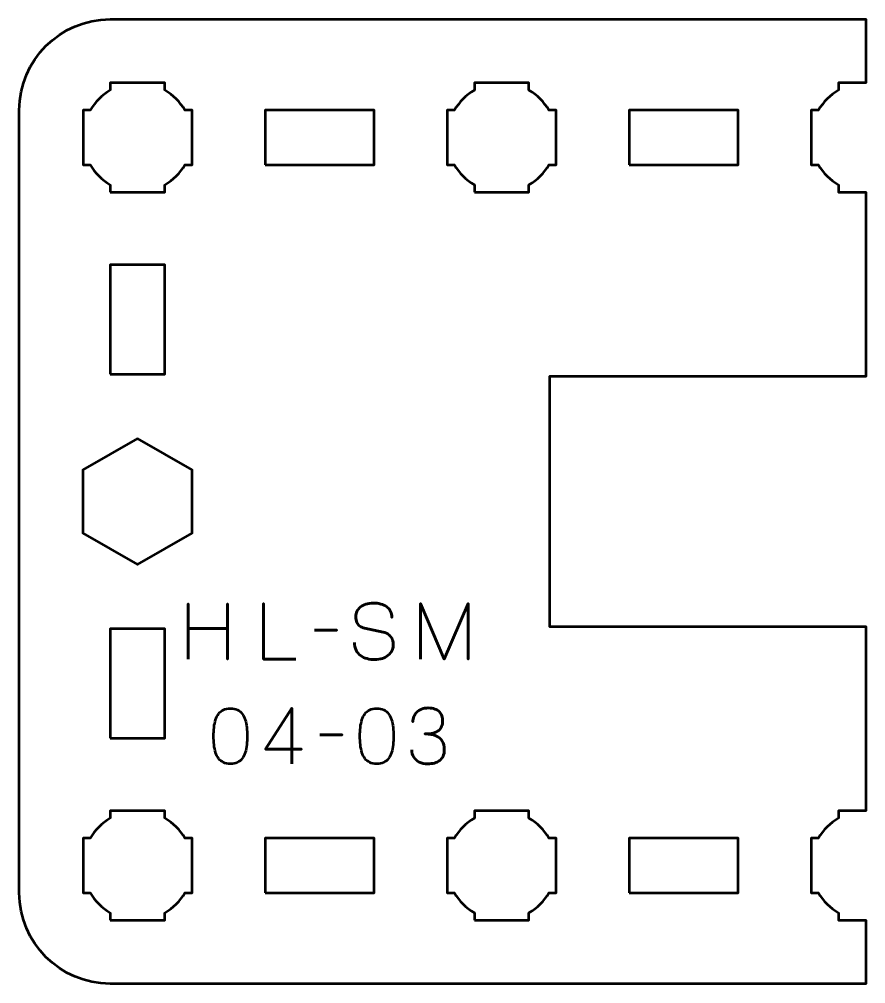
# Model space of a CAD drawing. Header units: centimetres. Extents: x -26.2 to 5.2, y -20.5 to -9.2.
# Drawn here: x -18.15 to -13.5, y -20.5 to -15.2 of the extents above; entities that cross this region are included whole.
import ezdxf

# ---------------------------------------------------------------- set-up
doc = ezdxf.new("R2010")
doc.units = ezdxf.units.CM
doc.header["$MEASUREMENT"] = 0
doc.layers.add('Layer 1', color=7, linetype='Continuous')

msp = doc.modelspace()

# ---------------------------------------------------------------- linework, layer by layer
at = {"layer": 'Layer 1', "lineweight": 53}
for points, knots in [([(-18.15001, -19.79983), (-18.15001, -19.79983), (-18.15003, -19.99994), (-18.15003, -19.99994), (-18.15003, -19.99994), (-18.15003, -20.27694), (-17.92694, -20.50003), (-17.64994, -20.50003), (-17.64994, -20.50003), (-17.64994, -20.50003), (-13.49999, -20.50003), (-13.49999, -20.50003), (-13.49999, -20.50003), (-13.49999, -20.50003), (-13.49999, -20.15), (-13.49999, -20.15), (-13.49999, -20.15), (-13.49999, -20.15), (-13.5, -20.15), (-13.5, -20.15), (-13.5, -20.15), (-13.5, -20.15), (-13.64993, -20.15), (-13.64993, -20.15), (-13.64993, -20.15), (-13.64993, -20.15), (-13.64993, -20.10989), (-13.64993, -20.10989), (-13.64993, -20.10989), (-13.69554, -20.08357), (-13.73346, -20.04554), (-13.75978, -20.00007), (-13.75978, -20.00007), (-13.75978, -20.00007), (-13.8, -20.00007), (-13.8, -20.00007), (-13.8, -20.00007), (-13.8, -20.00007), (-13.8, -19.85), (-13.8, -19.85), (-13.8, -19.85), (-13.8, -19.85), (-13.8, -19.70007), (-13.8, -19.70007), (-13.8, -19.70007), (-13.8, -19.70007), (-13.75978, -19.70007), (-13.75978, -19.70007), (-13.75978, -19.70007), (-13.73346, -19.65445), (-13.69554, -19.61657), (-13.64993, -19.59025), (-13.64993, -19.59025), (-13.64993, -19.59025), (-13.64993, -19.55), (-13.64993, -19.55), (-13.64993, -19.55), (-13.64993, -19.55), (-13.5, -19.55), (-13.5, -19.55), (-13.5, -19.55), (-13.5, -19.55), (-13.49999, -19.55), (-13.49999, -19.55), (-13.49999, -19.55), (-13.49999, -19.55), (-13.49999, -18.53753), (-13.49999, -18.53753), (-13.49999, -18.53753), (-13.49999, -18.53753), (-15.23745, -18.53753), (-15.23745, -18.53753), (-15.23745, -18.53753), (-15.23745, -18.53753), (-15.23745, -17.16253), (-15.23745, -17.16253), (-15.23745, -17.16253), (-15.23745, -17.16253), (-13.49999, -17.16253), (-13.49999, -17.16253), (-13.49999, -17.16253), (-13.49999, -17.16253), (-13.49999, -16.15), (-13.49999, -16.15), (-13.49999, -16.15), (-13.49999, -16.15), (-13.5, -16.15), (-13.5, -16.15), (-13.5, -16.15), (-13.5, -16.15), (-13.64993, -16.15), (-13.64993, -16.15), (-13.64993, -16.15), (-13.64993, -16.15), (-13.64993, -16.10989), (-13.64993, -16.10989), (-13.64993, -16.10989), (-13.69554, -16.08357), (-13.73346, -16.04554), (-13.75978, -16.00007), (-13.75978, -16.00007), (-13.75978, -16.00007), (-13.8, -16.00007), (-13.8, -16.00007), (-13.8, -16.00007), (-13.8, -16.00007), (-13.8, -15.85), (-13.8, -15.85), (-13.8, -15.85), (-13.8, -15.85), (-13.8, -15.70007), (-13.8, -15.70007), (-13.8, -15.70007), (-13.8, -15.70007), (-13.75978, -15.70007), (-13.75978, -15.70007), (-13.75978, -15.70007), (-13.73346, -15.65445), (-13.69554, -15.61657), (-13.64993, -15.59025), (-13.64993, -15.59025), (-13.64993, -15.59025), (-13.64993, -15.55), (-13.64993, -15.55), (-13.64993, -15.55), (-13.64993, -15.55), (-13.5, -15.55), (-13.5, -15.55), (-13.5, -15.55), (-13.5, -15.55), (-13.49999, -15.55), (-13.49999, -15.55), (-13.49999, -15.55), (-13.49999, -15.55), (-13.49999, -15.19997), (-13.49999, -15.19997), (-13.49999, -15.19997), (-13.49999, -15.19997), (-17.64994, -15.19997), (-17.64994, -15.19997), (-17.64994, -15.19997), (-17.92694, -15.19997), (-18.15003, -15.42293), (-18.15003, -15.70007), (-18.15003, -15.70007), (-18.15003, -15.70007), (-18.15003, -17.46555), (-18.15003, -17.46555), (-18.15003, -17.46555), (-18.15003, -17.46555), (-18.15001, -19.79983), (-18.15001, -19.79983)], [0, 0, 0, 0, 0.0263158, 0.0263158, 0.0263158, 0.0263158, 0.0526316, 0.0526316, 0.0526316, 0.0526316, 0.0789474, 0.0789474, 0.0789474, 0.0789474, 0.1052632, 0.1052632, 0.1052632, 0.1052632, 0.1315789, 0.1315789, 0.1315789, 0.1315789, 0.1578947, 0.1578947, 0.1578947, 0.1578947, 0.1842105, 0.1842105, 0.1842105, 0.1842105, 0.2105263, 0.2105263, 0.2105263, 0.2105263, 0.2368421, 0.2368421, 0.2368421, 0.2368421, 0.2631579, 0.2631579, 0.2631579, 0.2631579, 0.2894737, 0.2894737, 0.2894737, 0.2894737, 0.3157895, 0.3157895, 0.3157895, 0.3157895, 0.3421053, 0.3421053, 0.3421053, 0.3421053, 0.3684211, 0.3684211, 0.3684211, 0.3684211, 0.3947368, 0.3947368, 0.3947368, 0.3947368, 0.4210526, 0.4210526, 0.4210526, 0.4210526, 0.4473684, 0.4473684, 0.4473684, 0.4473684, 0.4736842, 0.4736842, 0.4736842, 0.4736842, 0.5, 0.5, 0.5, 0.5, 0.5263158, 0.5263158, 0.5263158, 0.5263158, 0.5526316, 0.5526316, 0.5526316, 0.5526316, 0.5789474, 0.5789474, 0.5789474, 0.5789474, 0.6052632, 0.6052632, 0.6052632, 0.6052632, 0.6315789, 0.6315789, 0.6315789, 0.6315789, 0.6578947, 0.6578947, 0.6578947, 0.6578947, 0.6842105, 0.6842105, 0.6842105, 0.6842105, 0.7105263, 0.7105263, 0.7105263, 0.7105263, 0.7368421, 0.7368421, 0.7368421, 0.7368421, 0.7631579, 0.7631579, 0.7631579, 0.7631579, 0.7894737, 0.7894737, 0.7894737, 0.7894737, 0.8157895, 0.8157895, 0.8157895, 0.8157895, 0.8421053, 0.8421053, 0.8421053, 0.8421053, 0.8684211, 0.8684211, 0.8684211, 0.8684211, 0.8947368, 0.8947368, 0.8947368, 0.8947368, 0.9210526, 0.9210526, 0.9210526, 0.9210526, 0.9473684, 0.9473684, 0.9473684, 0.9473684, 0.9736842, 0.9736842, 0.9736842, 0.9736842, 1, 1, 1, 1]), ([(-17.64993, -16.15), (-17.64993, -16.15), (-17.64993, -16.10989), (-17.64993, -16.10989), (-17.64993, -16.10989), (-17.69554, -16.08357), (-17.73346, -16.04554), (-17.75978, -16.00007), (-17.75978, -16.00007), (-17.75978, -16.00007), (-17.8, -16.00007), (-17.8, -16.00007), (-17.8, -16.00007), (-17.8, -16.00007), (-17.8, -15.85), (-17.8, -15.85), (-17.8, -15.85), (-17.8, -15.85), (-17.8, -15.70007), (-17.8, -15.70007), (-17.8, -15.70007), (-17.8, -15.70007), (-17.75978, -15.70007), (-17.75978, -15.70007), (-17.75978, -15.70007), (-17.73346, -15.65445), (-17.69554, -15.61657), (-17.64993, -15.59025), (-17.64993, -15.59025), (-17.64993, -15.59025), (-17.64993, -15.55), (-17.64993, -15.55), (-17.64993, -15.55), (-17.64993, -15.55), (-17.5, -15.55), (-17.5, -15.55), (-17.5, -15.55), (-17.5, -15.55), (-17.34992, -15.55), (-17.34992, -15.55), (-17.34992, -15.55), (-17.34992, -15.55), (-17.34992, -15.59025), (-17.34992, -15.59025), (-17.34992, -15.59025), (-17.30445, -15.61657), (-17.26642, -15.65445), (-17.2401, -15.70007), (-17.2401, -15.70007), (-17.2401, -15.70007), (-17.19999, -15.70007), (-17.19999, -15.70007), (-17.19999, -15.70007), (-17.19999, -15.70007), (-17.19999, -15.85), (-17.19999, -15.85), (-17.19999, -15.85), (-17.19999, -15.85), (-17.19999, -16.00007), (-17.19999, -16.00007), (-17.19999, -16.00007), (-17.19999, -16.00007), (-17.2401, -16.00007), (-17.2401, -16.00007), (-17.2401, -16.00007), (-17.26642, -16.04554), (-17.30445, -16.08357), (-17.34992, -16.10989), (-17.34992, -16.10989), (-17.34992, -16.10989), (-17.34992, -16.15), (-17.34992, -16.15), (-17.34992, -16.15), (-17.34992, -16.15), (-17.5, -16.15), (-17.5, -16.15), (-17.5, -16.15), (-17.5, -16.15), (-17.64993, -16.15), (-17.64993, -16.15)], [0, 0, 0, 0, 0.05, 0.05, 0.05, 0.05, 0.1, 0.1, 0.1, 0.1, 0.15, 0.15, 0.15, 0.15, 0.2, 0.2, 0.2, 0.2, 0.25, 0.25, 0.25, 0.25, 0.3, 0.3, 0.3, 0.3, 0.35, 0.35, 0.35, 0.35, 0.4, 0.4, 0.4, 0.4, 0.45, 0.45, 0.45, 0.45, 0.5, 0.5, 0.5, 0.5, 0.55, 0.55, 0.55, 0.55, 0.6, 0.6, 0.6, 0.6, 0.65, 0.65, 0.65, 0.65, 0.7, 0.7, 0.7, 0.7, 0.75, 0.75, 0.75, 0.75, 0.8, 0.8, 0.8, 0.8, 0.85, 0.85, 0.85, 0.85, 0.9, 0.9, 0.9, 0.9, 0.95, 0.95, 0.95, 0.95, 1, 1, 1, 1]), ([(-15.64993, -16.15), (-15.64993, -16.15), (-15.64993, -16.10989), (-15.64993, -16.10989), (-15.64993, -16.10989), (-15.69554, -16.08357), (-15.73346, -16.04554), (-15.75978, -16.00007), (-15.75978, -16.00007), (-15.75978, -16.00007), (-15.8, -16.00007), (-15.8, -16.00007), (-15.8, -16.00007), (-15.8, -16.00007), (-15.8, -15.85), (-15.8, -15.85), (-15.8, -15.85), (-15.8, -15.85), (-15.8, -15.70007), (-15.8, -15.70007), (-15.8, -15.70007), (-15.8, -15.70007), (-15.75978, -15.70007), (-15.75978, -15.70007), (-15.75978, -15.70007), (-15.73346, -15.65445), (-15.69554, -15.61657), (-15.64993, -15.59025), (-15.64993, -15.59025), (-15.64993, -15.59025), (-15.64993, -15.55), (-15.64993, -15.55), (-15.64993, -15.55), (-15.64993, -15.55), (-15.5, -15.55), (-15.5, -15.55), (-15.5, -15.55), (-15.5, -15.55), (-15.34992, -15.55), (-15.34992, -15.55), (-15.34992, -15.55), (-15.34992, -15.55), (-15.34992, -15.59025), (-15.34992, -15.59025), (-15.34992, -15.59025), (-15.30445, -15.61657), (-15.26642, -15.65445), (-15.2401, -15.70007), (-15.2401, -15.70007), (-15.2401, -15.70007), (-15.19999, -15.70007), (-15.19999, -15.70007), (-15.19999, -15.70007), (-15.19999, -15.70007), (-15.19999, -15.85), (-15.19999, -15.85), (-15.19999, -15.85), (-15.19999, -15.85), (-15.19999, -16.00007), (-15.19999, -16.00007), (-15.19999, -16.00007), (-15.19999, -16.00007), (-15.2401, -16.00007), (-15.2401, -16.00007), (-15.2401, -16.00007), (-15.26642, -16.04554), (-15.30445, -16.08357), (-15.34992, -16.10989), (-15.34992, -16.10989), (-15.34992, -16.10989), (-15.34992, -16.15), (-15.34992, -16.15), (-15.34992, -16.15), (-15.34992, -16.15), (-15.5, -16.15), (-15.5, -16.15), (-15.5, -16.15), (-15.5, -16.15), (-15.64993, -16.15), (-15.64993, -16.15)], [0, 0, 0, 0, 0.05, 0.05, 0.05, 0.05, 0.1, 0.1, 0.1, 0.1, 0.15, 0.15, 0.15, 0.15, 0.2, 0.2, 0.2, 0.2, 0.25, 0.25, 0.25, 0.25, 0.3, 0.3, 0.3, 0.3, 0.35, 0.35, 0.35, 0.35, 0.4, 0.4, 0.4, 0.4, 0.45, 0.45, 0.45, 0.45, 0.5, 0.5, 0.5, 0.5, 0.55, 0.55, 0.55, 0.55, 0.6, 0.6, 0.6, 0.6, 0.65, 0.65, 0.65, 0.65, 0.7, 0.7, 0.7, 0.7, 0.75, 0.75, 0.75, 0.75, 0.8, 0.8, 0.8, 0.8, 0.85, 0.85, 0.85, 0.85, 0.9, 0.9, 0.9, 0.9, 0.95, 0.95, 0.95, 0.95, 1, 1, 1, 1]), ([(-16.79999, -16.00007), (-16.79999, -16.00007), (-16.79999, -15.70007), (-16.79999, -15.70007), (-16.79999, -15.70007), (-16.79999, -15.70007), (-16.19998, -15.70007), (-16.19998, -15.70007), (-16.19998, -15.70007), (-16.19998, -15.70007), (-16.19998, -16.00007), (-16.19998, -16.00007), (-16.19998, -16.00007), (-16.19998, -16.00007), (-16.79999, -16.00007), (-16.79999, -16.00007)], [0, 0, 0, 0, 0.25, 0.25, 0.25, 0.25, 0.5, 0.5, 0.5, 0.5, 0.75, 0.75, 0.75, 0.75, 1, 1, 1, 1]), ([(-14.79999, -16.00007), (-14.79999, -16.00007), (-14.79999, -15.70007), (-14.79999, -15.70007), (-14.79999, -15.70007), (-14.79999, -15.70007), (-14.19998, -15.70007), (-14.19998, -15.70007), (-14.19998, -15.70007), (-14.19998, -15.70007), (-14.19998, -16.00007), (-14.19998, -16.00007), (-14.19998, -16.00007), (-14.19998, -16.00007), (-14.79999, -16.00007), (-14.79999, -16.00007)], [0, 0, 0, 0, 0.25, 0.25, 0.25, 0.25, 0.5, 0.5, 0.5, 0.5, 0.75, 0.75, 0.75, 0.75, 1, 1, 1, 1]), ([(-17.65007, -17.15002), (-17.65007, -17.15002), (-17.65007, -16.55002), (-17.65007, -16.55002), (-17.65007, -16.55002), (-17.65007, -16.55002), (-17.35007, -16.55002), (-17.35007, -16.55002), (-17.35007, -16.55002), (-17.35007, -16.55002), (-17.35007, -17.15002), (-17.35007, -17.15002), (-17.35007, -17.15002), (-17.35007, -17.15002), (-17.65007, -17.15002), (-17.65007, -17.15002)], [0, 0, 0, 0, 0.25, 0.25, 0.25, 0.25, 0.5, 0.5, 0.5, 0.5, 0.75, 0.75, 0.75, 0.75, 1, 1, 1, 1]), ([(-17.50008, -17.50367), (-17.50008, -17.50367), (-17.35007, -17.59027), (-17.35007, -17.59027), (-17.35007, -17.59027), (-17.35007, -17.59027), (-17.20008, -17.67687), (-17.20008, -17.67687), (-17.20008, -17.67687), (-17.20008, -17.67687), (-17.20008, -17.85008), (-17.20008, -17.85008), (-17.20008, -17.85008), (-17.20008, -17.85008), (-17.20008, -18.02329), (-17.20008, -18.02329), (-17.20008, -18.02329), (-17.20008, -18.02329), (-17.35007, -18.10989), (-17.35007, -18.10989), (-17.35007, -18.10989), (-17.35007, -18.10989), (-17.50008, -18.19649), (-17.50008, -18.19649), (-17.50008, -18.19649), (-17.50008, -18.19649), (-17.65009, -18.10989), (-17.65009, -18.10989), (-17.65009, -18.10989), (-17.65009, -18.10989), (-17.80008, -18.02329), (-17.80008, -18.02329), (-17.80008, -18.02329), (-17.80008, -18.02329), (-17.80008, -17.85008), (-17.80008, -17.85008), (-17.80008, -17.85008), (-17.80008, -17.85008), (-17.80008, -17.67687), (-17.80008, -17.67687), (-17.80008, -17.67687), (-17.80008, -17.67687), (-17.65009, -17.59027), (-17.65009, -17.59027), (-17.65009, -17.59027), (-17.65009, -17.59027), (-17.50008, -17.50367), (-17.50008, -17.50367)], [0, 0, 0, 0, 0.0833333, 0.0833333, 0.0833333, 0.0833333, 0.1666667, 0.1666667, 0.1666667, 0.1666667, 0.25, 0.25, 0.25, 0.25, 0.3333333, 0.3333333, 0.3333333, 0.3333333, 0.4166667, 0.4166667, 0.4166667, 0.4166667, 0.5, 0.5, 0.5, 0.5, 0.5833333, 0.5833333, 0.5833333, 0.5833333, 0.6666667, 0.6666667, 0.6666667, 0.6666667, 0.75, 0.75, 0.75, 0.75, 0.8333333, 0.8333333, 0.8333333, 0.8333333, 0.9166667, 0.9166667, 0.9166667, 0.9166667, 1, 1, 1, 1]), ([(-17.65007, -19.14999), (-17.65007, -19.14999), (-17.65007, -18.54998), (-17.65007, -18.54998), (-17.65007, -18.54998), (-17.65007, -18.54998), (-17.35007, -18.54998), (-17.35007, -18.54998), (-17.35007, -18.54998), (-17.35007, -18.54998), (-17.35007, -19.14999), (-17.35007, -19.14999), (-17.35007, -19.14999), (-17.35007, -19.14999), (-17.65007, -19.14999), (-17.65007, -19.14999)], [0, 0, 0, 0, 0.25, 0.25, 0.25, 0.25, 0.5, 0.5, 0.5, 0.5, 0.75, 0.75, 0.75, 0.75, 1, 1, 1, 1]), ([(-17.64993, -20.15), (-17.64993, -20.15), (-17.64993, -20.10989), (-17.64993, -20.10989), (-17.64993, -20.10989), (-17.69554, -20.08357), (-17.73346, -20.04554), (-17.75978, -20.00007), (-17.75978, -20.00007), (-17.75978, -20.00007), (-17.8, -20.00007), (-17.8, -20.00007), (-17.8, -20.00007), (-17.8, -20.00007), (-17.8, -19.85), (-17.8, -19.85), (-17.8, -19.85), (-17.8, -19.85), (-17.8, -19.70007), (-17.8, -19.70007), (-17.8, -19.70007), (-17.8, -19.70007), (-17.75978, -19.70007), (-17.75978, -19.70007), (-17.75978, -19.70007), (-17.73346, -19.65445), (-17.69554, -19.61657), (-17.64993, -19.59025), (-17.64993, -19.59025), (-17.64993, -19.59025), (-17.64993, -19.55), (-17.64993, -19.55), (-17.64993, -19.55), (-17.64993, -19.55), (-17.5, -19.55), (-17.5, -19.55), (-17.5, -19.55), (-17.5, -19.55), (-17.34992, -19.55), (-17.34992, -19.55), (-17.34992, -19.55), (-17.34992, -19.55), (-17.34992, -19.59025), (-17.34992, -19.59025), (-17.34992, -19.59025), (-17.30445, -19.61657), (-17.26642, -19.65445), (-17.2401, -19.70007), (-17.2401, -19.70007), (-17.2401, -19.70007), (-17.19999, -19.70007), (-17.19999, -19.70007), (-17.19999, -19.70007), (-17.19999, -19.70007), (-17.19999, -19.85), (-17.19999, -19.85), (-17.19999, -19.85), (-17.19999, -19.85), (-17.19999, -20.00007), (-17.19999, -20.00007), (-17.19999, -20.00007), (-17.19999, -20.00007), (-17.2401, -20.00007), (-17.2401, -20.00007), (-17.2401, -20.00007), (-17.26642, -20.04554), (-17.30445, -20.08357), (-17.34992, -20.10989), (-17.34992, -20.10989), (-17.34992, -20.10989), (-17.34992, -20.15), (-17.34992, -20.15), (-17.34992, -20.15), (-17.34992, -20.15), (-17.5, -20.15), (-17.5, -20.15), (-17.5, -20.15), (-17.5, -20.15), (-17.64993, -20.15), (-17.64993, -20.15)], [0, 0, 0, 0, 0.05, 0.05, 0.05, 0.05, 0.1, 0.1, 0.1, 0.1, 0.15, 0.15, 0.15, 0.15, 0.2, 0.2, 0.2, 0.2, 0.25, 0.25, 0.25, 0.25, 0.3, 0.3, 0.3, 0.3, 0.35, 0.35, 0.35, 0.35, 0.4, 0.4, 0.4, 0.4, 0.45, 0.45, 0.45, 0.45, 0.5, 0.5, 0.5, 0.5, 0.55, 0.55, 0.55, 0.55, 0.6, 0.6, 0.6, 0.6, 0.65, 0.65, 0.65, 0.65, 0.7, 0.7, 0.7, 0.7, 0.75, 0.75, 0.75, 0.75, 0.8, 0.8, 0.8, 0.8, 0.85, 0.85, 0.85, 0.85, 0.9, 0.9, 0.9, 0.9, 0.95, 0.95, 0.95, 0.95, 1, 1, 1, 1]), ([(-15.64993, -20.15), (-15.64993, -20.15), (-15.64993, -20.10989), (-15.64993, -20.10989), (-15.64993, -20.10989), (-15.69554, -20.08357), (-15.73346, -20.04554), (-15.75978, -20.00007), (-15.75978, -20.00007), (-15.75978, -20.00007), (-15.8, -20.00007), (-15.8, -20.00007), (-15.8, -20.00007), (-15.8, -20.00007), (-15.8, -19.85), (-15.8, -19.85), (-15.8, -19.85), (-15.8, -19.85), (-15.8, -19.70007), (-15.8, -19.70007), (-15.8, -19.70007), (-15.8, -19.70007), (-15.75978, -19.70007), (-15.75978, -19.70007), (-15.75978, -19.70007), (-15.73346, -19.65445), (-15.69554, -19.61657), (-15.64993, -19.59025), (-15.64993, -19.59025), (-15.64993, -19.59025), (-15.64993, -19.55), (-15.64993, -19.55), (-15.64993, -19.55), (-15.64993, -19.55), (-15.5, -19.55), (-15.5, -19.55), (-15.5, -19.55), (-15.5, -19.55), (-15.34992, -19.55), (-15.34992, -19.55), (-15.34992, -19.55), (-15.34992, -19.55), (-15.34992, -19.59025), (-15.34992, -19.59025), (-15.34992, -19.59025), (-15.30445, -19.61657), (-15.26642, -19.65445), (-15.2401, -19.70007), (-15.2401, -19.70007), (-15.2401, -19.70007), (-15.19999, -19.70007), (-15.19999, -19.70007), (-15.19999, -19.70007), (-15.19999, -19.70007), (-15.19999, -19.85), (-15.19999, -19.85), (-15.19999, -19.85), (-15.19999, -19.85), (-15.19999, -20.00007), (-15.19999, -20.00007), (-15.19999, -20.00007), (-15.19999, -20.00007), (-15.2401, -20.00007), (-15.2401, -20.00007), (-15.2401, -20.00007), (-15.26642, -20.04554), (-15.30445, -20.08357), (-15.34992, -20.10989), (-15.34992, -20.10989), (-15.34992, -20.10989), (-15.34992, -20.15), (-15.34992, -20.15), (-15.34992, -20.15), (-15.34992, -20.15), (-15.5, -20.15), (-15.5, -20.15), (-15.5, -20.15), (-15.5, -20.15), (-15.64993, -20.15), (-15.64993, -20.15)], [0, 0, 0, 0, 0.05, 0.05, 0.05, 0.05, 0.1, 0.1, 0.1, 0.1, 0.15, 0.15, 0.15, 0.15, 0.2, 0.2, 0.2, 0.2, 0.25, 0.25, 0.25, 0.25, 0.3, 0.3, 0.3, 0.3, 0.35, 0.35, 0.35, 0.35, 0.4, 0.4, 0.4, 0.4, 0.45, 0.45, 0.45, 0.45, 0.5, 0.5, 0.5, 0.5, 0.55, 0.55, 0.55, 0.55, 0.6, 0.6, 0.6, 0.6, 0.65, 0.65, 0.65, 0.65, 0.7, 0.7, 0.7, 0.7, 0.75, 0.75, 0.75, 0.75, 0.8, 0.8, 0.8, 0.8, 0.85, 0.85, 0.85, 0.85, 0.9, 0.9, 0.9, 0.9, 0.95, 0.95, 0.95, 0.95, 1, 1, 1, 1]), ([(-16.79999, -19.99994), (-16.79999, -19.99994), (-16.79999, -19.69993), (-16.79999, -19.69993), (-16.79999, -19.69993), (-16.79999, -19.69993), (-16.19998, -19.69993), (-16.19998, -19.69993), (-16.19998, -19.69993), (-16.19998, -19.69993), (-16.19998, -19.99994), (-16.19998, -19.99994), (-16.19998, -19.99994), (-16.19998, -19.99994), (-16.79999, -19.99994), (-16.79999, -19.99994)], [0, 0, 0, 0, 0.25, 0.25, 0.25, 0.25, 0.5, 0.5, 0.5, 0.5, 0.75, 0.75, 0.75, 0.75, 1, 1, 1, 1]), ([(-14.79999, -19.99994), (-14.79999, -19.99994), (-14.79999, -19.69993), (-14.79999, -19.69993), (-14.79999, -19.69993), (-14.79999, -19.69993), (-14.19998, -19.69993), (-14.19998, -19.69993), (-14.19998, -19.69993), (-14.19998, -19.69993), (-14.19998, -19.99994), (-14.19998, -19.99994), (-14.19998, -19.99994), (-14.19998, -19.99994), (-14.79999, -19.99994), (-14.79999, -19.99994)], [0, 0, 0, 0, 0.25, 0.25, 0.25, 0.25, 0.5, 0.5, 0.5, 0.5, 0.75, 0.75, 0.75, 0.75, 1, 1, 1, 1])]:
    msp.add_open_spline(points, degree=3, knots=knots, dxfattribs=at)
at = {"layer": 'Layer 1', "color": 5, "lineweight": 53}
for points, knots in [([(-17.22217, -18.71637), (-17.22217, -18.71637), (-17.22217, -18.54746), (-17.22217, -18.54746), (-17.22217, -18.54746), (-17.22217, -18.54746), (-17.0067, -18.54746), (-17.0067, -18.54746), (-17.0067, -18.54746), (-17.0067, -18.54746), (-17.0067, -18.71637), (-17.0067, -18.71637), (-17.0067, -18.71637), (-17.0067, -18.71637), (-17.0067, -18.41157), (-17.0067, -18.41157), (-17.0067, -18.41157), (-17.0067, -18.41157), (-17.0067, -18.54746), (-17.0067, -18.54746), (-17.0067, -18.54746), (-17.0067, -18.54746), (-17.22217, -18.54746), (-17.22217, -18.54746), (-17.22217, -18.54746), (-17.22217, -18.54746), (-17.22217, -18.41157), (-17.22217, -18.41157), (-17.22217, -18.41157), (-17.22217, -18.41157), (-17.22217, -18.71637), (-17.22217, -18.71637)], [0, 0, 0, 0, 0.125, 0.125, 0.125, 0.125, 0.25, 0.25, 0.25, 0.25, 0.375, 0.375, 0.375, 0.375, 0.5, 0.5, 0.5, 0.5, 0.625, 0.625, 0.625, 0.625, 0.75, 0.75, 0.75, 0.75, 0.875, 0.875, 0.875, 0.875, 1, 1, 1, 1]), ([(-16.63078, -18.71637), (-16.63078, -18.71637), (-16.809, -18.71637), (-16.809, -18.71637), (-16.809, -18.71637), (-16.809, -18.71637), (-16.809, -18.41115), (-16.809, -18.41115), (-16.809, -18.41115), (-16.809, -18.41115), (-16.809, -18.71637), (-16.809, -18.71637), (-16.809, -18.71637), (-16.809, -18.71637), (-16.63078, -18.71637), (-16.63078, -18.71637)], [0, 0, 0, 0, 0.25, 0.25, 0.25, 0.25, 0.5, 0.5, 0.5, 0.5, 0.75, 0.75, 0.75, 0.75, 1, 1, 1, 1]), ([(-16.30863, -18.62408), (-16.30849, -18.64095), (-16.30553, -18.65541), (-16.2996, -18.66748), (-16.2996, -18.66748), (-16.29374, -18.67947), (-16.28556, -18.68928), (-16.27526, -18.6969), (-16.27526, -18.6969), (-16.26489, -18.70445), (-16.25296, -18.71002), (-16.23949, -18.71362), (-16.23949, -18.71362), (-16.22608, -18.71715), (-16.21169, -18.71891), (-16.19645, -18.71891), (-16.19645, -18.71891), (-16.18107, -18.71884), (-16.16724, -18.71658), (-16.15489, -18.71228), (-16.15489, -18.71228), (-16.14261, -18.70797), (-16.1321, -18.70219), (-16.12328, -18.69492), (-16.12328, -18.69492), (-16.11453, -18.68765), (-16.10776, -18.67954), (-16.10296, -18.67051), (-16.10296, -18.67051), (-16.09816, -18.66148), (-16.09562, -18.65224), (-16.09527, -18.64271), (-16.09527, -18.64271), (-16.09485, -18.63022), (-16.09668, -18.61879), (-16.1007, -18.60849), (-16.1007, -18.60849), (-16.10473, -18.59819), (-16.11094, -18.58958), (-16.11933, -18.58253), (-16.11933, -18.58253), (-16.12766, -18.57547), (-16.13817, -18.57053), (-16.15073, -18.56778), (-16.15073, -18.56778), (-16.15073, -18.56778), (-16.25444, -18.54534), (-16.25444, -18.54534), (-16.25444, -18.54534), (-16.26418, -18.5433), (-16.27258, -18.53984), (-16.27949, -18.53504), (-16.27949, -18.53504), (-16.28641, -18.53018), (-16.29177, -18.52347), (-16.29544, -18.51486), (-16.29544, -18.51486), (-16.29911, -18.50633), (-16.30101, -18.49546), (-16.30101, -18.48227), (-16.30101, -18.48227), (-16.30101, -18.47225), (-16.29896, -18.4628), (-16.2948, -18.45391), (-16.2948, -18.45391), (-16.29071, -18.44502), (-16.28464, -18.43718), (-16.27667, -18.43027), (-16.27667, -18.43027), (-16.2687, -18.42343), (-16.25882, -18.41806), (-16.24711, -18.41418), (-16.24711, -18.41418), (-16.23532, -18.41023), (-16.22185, -18.40826), (-16.20661, -18.40819), (-16.20661, -18.40819), (-16.1913, -18.40819), (-16.17726, -18.40995), (-16.16442, -18.41348), (-16.16442, -18.41348), (-16.15165, -18.41701), (-16.14057, -18.42209), (-16.13126, -18.42886), (-16.13126, -18.42886), (-16.12194, -18.43563), (-16.11475, -18.44396), (-16.10981, -18.45369), (-16.10981, -18.45369), (-16.10487, -18.4635), (-16.10254, -18.47472), (-16.10289, -18.48735), (-16.10289, -18.48735), (-16.10254, -18.47472), (-16.10487, -18.4635), (-16.10981, -18.45369), (-16.10981, -18.45369), (-16.11475, -18.44396), (-16.12194, -18.43563), (-16.13126, -18.42886), (-16.13126, -18.42886), (-16.14057, -18.42209), (-16.15165, -18.41701), (-16.16442, -18.41348), (-16.16442, -18.41348), (-16.17726, -18.40995), (-16.1913, -18.40819), (-16.20661, -18.40819), (-16.20661, -18.40819), (-16.22185, -18.40826), (-16.23532, -18.41023), (-16.24711, -18.41418), (-16.24711, -18.41418), (-16.25882, -18.41806), (-16.2687, -18.42343), (-16.27667, -18.43027), (-16.27667, -18.43027), (-16.28464, -18.43718), (-16.29071, -18.44502), (-16.2948, -18.45391), (-16.2948, -18.45391), (-16.29896, -18.4628), (-16.30101, -18.47225), (-16.30101, -18.48227), (-16.30101, -18.48227), (-16.30101, -18.49546), (-16.29918, -18.50633), (-16.29565, -18.51479), (-16.29565, -18.51479), (-16.29205, -18.52333), (-16.28676, -18.52996), (-16.27984, -18.53483), (-16.27984, -18.53483), (-16.27293, -18.53963), (-16.26446, -18.54316), (-16.25444, -18.54534), (-16.25444, -18.54534), (-16.25444, -18.54534), (-16.15073, -18.56778), (-16.15073, -18.56778), (-16.15073, -18.56778), (-16.13789, -18.57053), (-16.1273, -18.57547), (-16.11898, -18.58253), (-16.11898, -18.58253), (-16.11058, -18.58958), (-16.10444, -18.59819), (-16.10049, -18.60849), (-16.10049, -18.60849), (-16.09661, -18.61879), (-16.09485, -18.63022), (-16.09527, -18.64271), (-16.09527, -18.64271), (-16.09562, -18.65224), (-16.09816, -18.66148), (-16.10296, -18.67051), (-16.10296, -18.67051), (-16.10776, -18.67954), (-16.11453, -18.68765), (-16.12328, -18.69492), (-16.12328, -18.69492), (-16.1321, -18.70219), (-16.14261, -18.70797), (-16.15489, -18.71228), (-16.15489, -18.71228), (-16.16724, -18.71658), (-16.18107, -18.71884), (-16.19645, -18.71891), (-16.19645, -18.71891), (-16.21169, -18.71891), (-16.22608, -18.71715), (-16.23949, -18.71362), (-16.23949, -18.71362), (-16.25296, -18.71002), (-16.26489, -18.70445), (-16.27526, -18.6969), (-16.27526, -18.6969), (-16.28556, -18.68928), (-16.29374, -18.67947), (-16.2996, -18.66748), (-16.2996, -18.66748), (-16.30553, -18.65541), (-16.30849, -18.64095), (-16.30863, -18.62408)], [0, 0, 0, 0, 0.0217391, 0.0217391, 0.0217391, 0.0217391, 0.0434783, 0.0434783, 0.0434783, 0.0434783, 0.0652174, 0.0652174, 0.0652174, 0.0652174, 0.0869565, 0.0869565, 0.0869565, 0.0869565, 0.1086957, 0.1086957, 0.1086957, 0.1086957, 0.1304348, 0.1304348, 0.1304348, 0.1304348, 0.1521739, 0.1521739, 0.1521739, 0.1521739, 0.173913, 0.173913, 0.173913, 0.173913, 0.1956522, 0.1956522, 0.1956522, 0.1956522, 0.2173913, 0.2173913, 0.2173913, 0.2173913, 0.2391304, 0.2391304, 0.2391304, 0.2391304, 0.2608696, 0.2608696, 0.2608696, 0.2608696, 0.2826087, 0.2826087, 0.2826087, 0.2826087, 0.3043478, 0.3043478, 0.3043478, 0.3043478, 0.326087, 0.326087, 0.326087, 0.326087, 0.3478261, 0.3478261, 0.3478261, 0.3478261, 0.3695652, 0.3695652, 0.3695652, 0.3695652, 0.3913043, 0.3913043, 0.3913043, 0.3913043, 0.4130435, 0.4130435, 0.4130435, 0.4130435, 0.4347826, 0.4347826, 0.4347826, 0.4347826, 0.4565217, 0.4565217, 0.4565217, 0.4565217, 0.4782609, 0.4782609, 0.4782609, 0.4782609, 0.5, 0.5, 0.5, 0.5, 0.5217391, 0.5217391, 0.5217391, 0.5217391, 0.5434783, 0.5434783, 0.5434783, 0.5434783, 0.5652174, 0.5652174, 0.5652174, 0.5652174, 0.5869565, 0.5869565, 0.5869565, 0.5869565, 0.6086957, 0.6086957, 0.6086957, 0.6086957, 0.6304348, 0.6304348, 0.6304348, 0.6304348, 0.6521739, 0.6521739, 0.6521739, 0.6521739, 0.673913, 0.673913, 0.673913, 0.673913, 0.6956522, 0.6956522, 0.6956522, 0.6956522, 0.7173913, 0.7173913, 0.7173913, 0.7173913, 0.7391304, 0.7391304, 0.7391304, 0.7391304, 0.7608696, 0.7608696, 0.7608696, 0.7608696, 0.7826087, 0.7826087, 0.7826087, 0.7826087, 0.8043478, 0.8043478, 0.8043478, 0.8043478, 0.826087, 0.826087, 0.826087, 0.826087, 0.8478261, 0.8478261, 0.8478261, 0.8478261, 0.8695652, 0.8695652, 0.8695652, 0.8695652, 0.8913043, 0.8913043, 0.8913043, 0.8913043, 0.9130435, 0.9130435, 0.9130435, 0.9130435, 0.9347826, 0.9347826, 0.9347826, 0.9347826, 0.9565217, 0.9565217, 0.9565217, 0.9565217, 0.9782609, 0.9782609, 0.9782609, 0.9782609, 1, 1, 1, 1]), ([(-15.94668, -18.71637), (-15.94668, -18.71637), (-15.94668, -18.41115), (-15.94668, -18.41115), (-15.94668, -18.41115), (-15.94668, -18.41115), (-15.81545, -18.71637), (-15.81545, -18.71637), (-15.81545, -18.71637), (-15.81545, -18.71637), (-15.68379, -18.41115), (-15.68379, -18.41115), (-15.68379, -18.41115), (-15.68379, -18.41115), (-15.68379, -18.71637), (-15.68379, -18.71637), (-15.68379, -18.71637), (-15.68379, -18.71637), (-15.68379, -18.41115), (-15.68379, -18.41115), (-15.68379, -18.41115), (-15.68379, -18.41115), (-15.81545, -18.71637), (-15.81545, -18.71637), (-15.81545, -18.71637), (-15.81545, -18.71637), (-15.94668, -18.41115), (-15.94668, -18.41115), (-15.94668, -18.41115), (-15.94668, -18.41115), (-15.94668, -18.71637), (-15.94668, -18.71637)], [0, 0, 0, 0, 0.125, 0.125, 0.125, 0.125, 0.25, 0.25, 0.25, 0.25, 0.375, 0.375, 0.375, 0.375, 0.5, 0.5, 0.5, 0.5, 0.625, 0.625, 0.625, 0.625, 0.75, 0.75, 0.75, 0.75, 0.875, 0.875, 0.875, 0.875, 1, 1, 1, 1]), ([(-16.52876, -18.55677), (-16.52876, -18.55677), (-16.40557, -18.55677), (-16.40557, -18.55677), (-16.40557, -18.55677), (-16.40557, -18.55677), (-16.52876, -18.55677), (-16.52876, -18.55677)], [0, 0, 0, 0, 0.5, 0.5, 0.5, 0.5, 1, 1, 1, 1]), ([(-16.99018, -19.29168), (-16.97537, -19.29161), (-16.9626, -19.289), (-16.95194, -19.28392), (-16.95194, -19.28392), (-16.94136, -19.27884), (-16.93254, -19.27157), (-16.92549, -19.26233), (-16.92549, -19.26233), (-16.9185, -19.25302), (-16.913, -19.24201), (-16.90891, -19.22931), (-16.90891, -19.22931), (-16.90488, -19.21661), (-16.90199, -19.20271), (-16.90037, -19.18747), (-16.90037, -19.18747), (-16.89867, -19.17223), (-16.89783, -19.15621), (-16.8979, -19.13928), (-16.8979, -19.13928), (-16.89783, -19.12242), (-16.89867, -19.1064), (-16.90037, -19.09123), (-16.90037, -19.09123), (-16.90199, -19.07606), (-16.90488, -19.06209), (-16.90891, -19.04939), (-16.90891, -19.04939), (-16.913, -19.03676), (-16.9185, -19.02576), (-16.92549, -19.01637), (-16.92549, -19.01637), (-16.93254, -19.00706), (-16.94136, -18.99979), (-16.95194, -18.99471), (-16.95194, -18.99471), (-16.9626, -18.98956), (-16.97537, -18.98695), (-16.99018, -18.98688), (-16.99018, -18.98688), (-17.005, -18.98695), (-17.01777, -18.98956), (-17.02843, -18.99471), (-17.02843, -18.99471), (-17.03901, -18.99979), (-17.04783, -19.00706), (-17.05488, -19.01637), (-17.05488, -19.01637), (-17.06187, -19.02576), (-17.06737, -19.03676), (-17.07146, -19.04939), (-17.07146, -19.04939), (-17.07549, -19.06209), (-17.07838, -19.07606), (-17.08, -19.09123), (-17.08, -19.09123), (-17.08169, -19.1064), (-17.08254, -19.12242), (-17.08247, -19.13928), (-17.08247, -19.13928), (-17.08254, -19.15621), (-17.08169, -19.17223), (-17.08, -19.18747), (-17.08, -19.18747), (-17.07838, -19.20271), (-17.07549, -19.21661), (-17.07146, -19.22931), (-17.07146, -19.22931), (-17.06737, -19.24201), (-17.06187, -19.25302), (-17.05488, -19.26233), (-17.05488, -19.26233), (-17.04783, -19.27157), (-17.03901, -19.27884), (-17.02843, -19.28392), (-17.02843, -19.28392), (-17.01777, -19.289), (-17.005, -19.29161), (-16.99018, -19.29168)], [0, 0, 0, 0, 0.05, 0.05, 0.05, 0.05, 0.1, 0.1, 0.1, 0.1, 0.15, 0.15, 0.15, 0.15, 0.2, 0.2, 0.2, 0.2, 0.25, 0.25, 0.25, 0.25, 0.3, 0.3, 0.3, 0.3, 0.35, 0.35, 0.35, 0.35, 0.4, 0.4, 0.4, 0.4, 0.45, 0.45, 0.45, 0.45, 0.5, 0.5, 0.5, 0.5, 0.55, 0.55, 0.55, 0.55, 0.6, 0.6, 0.6, 0.6, 0.65, 0.65, 0.65, 0.65, 0.7, 0.7, 0.7, 0.7, 0.75, 0.75, 0.75, 0.75, 0.8, 0.8, 0.8, 0.8, 0.85, 0.85, 0.85, 0.85, 0.9, 0.9, 0.9, 0.9, 0.95, 0.95, 0.95, 0.95, 1, 1, 1, 1]), ([(-16.99018, -19.29168), (-16.97537, -19.29161), (-16.9626, -19.289), (-16.95194, -19.28392), (-16.95194, -19.28392), (-16.94136, -19.27884), (-16.93254, -19.27157), (-16.92549, -19.26233), (-16.92549, -19.26233), (-16.9185, -19.25302), (-16.913, -19.24201), (-16.90891, -19.22931), (-16.90891, -19.22931), (-16.90488, -19.21661), (-16.90199, -19.20271), (-16.90037, -19.18747), (-16.90037, -19.18747), (-16.89867, -19.17223), (-16.89783, -19.15621), (-16.8979, -19.13928), (-16.8979, -19.13928), (-16.89783, -19.12242), (-16.89867, -19.1064), (-16.90037, -19.09123), (-16.90037, -19.09123), (-16.90199, -19.07606), (-16.90488, -19.06209), (-16.90891, -19.04939), (-16.90891, -19.04939), (-16.913, -19.03676), (-16.9185, -19.02576), (-16.92549, -19.01637), (-16.92549, -19.01637), (-16.93254, -19.00706), (-16.94136, -18.99979), (-16.95194, -18.99471), (-16.95194, -18.99471), (-16.9626, -18.98956), (-16.97537, -18.98695), (-16.99018, -18.98688), (-16.99018, -18.98688), (-17.005, -18.98695), (-17.01777, -18.98956), (-17.02843, -18.99471), (-17.02843, -18.99471), (-17.03901, -18.99979), (-17.04783, -19.00706), (-17.05488, -19.01637), (-17.05488, -19.01637), (-17.06187, -19.02576), (-17.06737, -19.03676), (-17.07146, -19.04939), (-17.07146, -19.04939), (-17.07549, -19.06209), (-17.07838, -19.07606), (-17.08, -19.09123), (-17.08, -19.09123), (-17.08169, -19.1064), (-17.08254, -19.12242), (-17.08247, -19.13928), (-17.08247, -19.13928), (-17.08254, -19.15621), (-17.08169, -19.17223), (-17.08, -19.18747), (-17.08, -19.18747), (-17.07838, -19.20271), (-17.07549, -19.21661), (-17.07146, -19.22931), (-17.07146, -19.22931), (-17.06737, -19.24201), (-17.06187, -19.25302), (-17.05488, -19.26233), (-17.05488, -19.26233), (-17.04783, -19.27157), (-17.03901, -19.27884), (-17.02843, -19.28392), (-17.02843, -19.28392), (-17.01777, -19.289), (-17.005, -19.29161), (-16.99018, -19.29168)], [0, 0, 0, 0, 0.05, 0.05, 0.05, 0.05, 0.1, 0.1, 0.1, 0.1, 0.15, 0.15, 0.15, 0.15, 0.2, 0.2, 0.2, 0.2, 0.25, 0.25, 0.25, 0.25, 0.3, 0.3, 0.3, 0.3, 0.35, 0.35, 0.35, 0.35, 0.4, 0.4, 0.4, 0.4, 0.45, 0.45, 0.45, 0.45, 0.5, 0.5, 0.5, 0.5, 0.55, 0.55, 0.55, 0.55, 0.6, 0.6, 0.6, 0.6, 0.65, 0.65, 0.65, 0.65, 0.7, 0.7, 0.7, 0.7, 0.75, 0.75, 0.75, 0.75, 0.8, 0.8, 0.8, 0.8, 0.85, 0.85, 0.85, 0.85, 0.9, 0.9, 0.9, 0.9, 0.95, 0.95, 0.95, 0.95, 1, 1, 1, 1]), ([(-16.65364, -19.29168), (-16.65364, -19.29168), (-16.65364, -18.98646), (-16.65364, -18.98646), (-16.65364, -18.98646), (-16.65364, -18.98646), (-16.79757, -19.2104), (-16.79757, -19.2104), (-16.79757, -19.2104), (-16.79757, -19.2104), (-16.59945, -19.2104), (-16.59945, -19.2104), (-16.59945, -19.2104), (-16.59945, -19.2104), (-16.79757, -19.2104), (-16.79757, -19.2104), (-16.79757, -19.2104), (-16.79757, -19.2104), (-16.65364, -18.98646), (-16.65364, -18.98646), (-16.65364, -18.98646), (-16.65364, -18.98646), (-16.65364, -19.29168), (-16.65364, -19.29168)], [0, 0, 0, 0, 0.1666667, 0.1666667, 0.1666667, 0.1666667, 0.3333333, 0.3333333, 0.3333333, 0.3333333, 0.5, 0.5, 0.5, 0.5, 0.6666667, 0.6666667, 0.6666667, 0.6666667, 0.8333333, 0.8333333, 0.8333333, 0.8333333, 1, 1, 1, 1]), ([(-16.18628, -19.29168), (-16.17147, -19.29161), (-16.1587, -19.289), (-16.14804, -19.28392), (-16.14804, -19.28392), (-16.13746, -19.27884), (-16.12864, -19.27157), (-16.12159, -19.26233), (-16.12159, -19.26233), (-16.1146, -19.25302), (-16.1091, -19.24201), (-16.10501, -19.22931), (-16.10501, -19.22931), (-16.10098, -19.21661), (-16.09809, -19.20271), (-16.09647, -19.18747), (-16.09647, -19.18747), (-16.09477, -19.17223), (-16.09393, -19.15621), (-16.094, -19.13928), (-16.094, -19.13928), (-16.09393, -19.12242), (-16.09477, -19.1064), (-16.09647, -19.09123), (-16.09647, -19.09123), (-16.09809, -19.07606), (-16.10098, -19.06209), (-16.10501, -19.04939), (-16.10501, -19.04939), (-16.1091, -19.03676), (-16.1146, -19.02576), (-16.12159, -19.01637), (-16.12159, -19.01637), (-16.12864, -19.00706), (-16.13746, -18.99979), (-16.14804, -18.99471), (-16.14804, -18.99471), (-16.1587, -18.98956), (-16.17147, -18.98695), (-16.18628, -18.98688), (-16.18628, -18.98688), (-16.2011, -18.98695), (-16.21387, -18.98956), (-16.22453, -18.99471), (-16.22453, -18.99471), (-16.23511, -18.99979), (-16.24393, -19.00706), (-16.25098, -19.01637), (-16.25098, -19.01637), (-16.25797, -19.02576), (-16.26347, -19.03676), (-16.26756, -19.04939), (-16.26756, -19.04939), (-16.27159, -19.06209), (-16.27448, -19.07606), (-16.2761, -19.09123), (-16.2761, -19.09123), (-16.27779, -19.1064), (-16.27864, -19.12242), (-16.27857, -19.13928), (-16.27857, -19.13928), (-16.27864, -19.15621), (-16.27779, -19.17223), (-16.2761, -19.18747), (-16.2761, -19.18747), (-16.27448, -19.20271), (-16.27159, -19.21661), (-16.26756, -19.22931), (-16.26756, -19.22931), (-16.26347, -19.24201), (-16.25797, -19.25302), (-16.25098, -19.26233), (-16.25098, -19.26233), (-16.24393, -19.27157), (-16.23511, -19.27884), (-16.22453, -19.28392), (-16.22453, -19.28392), (-16.21387, -19.289), (-16.2011, -19.29161), (-16.18628, -19.29168)], [0, 0, 0, 0, 0.05, 0.05, 0.05, 0.05, 0.1, 0.1, 0.1, 0.1, 0.15, 0.15, 0.15, 0.15, 0.2, 0.2, 0.2, 0.2, 0.25, 0.25, 0.25, 0.25, 0.3, 0.3, 0.3, 0.3, 0.35, 0.35, 0.35, 0.35, 0.4, 0.4, 0.4, 0.4, 0.45, 0.45, 0.45, 0.45, 0.5, 0.5, 0.5, 0.5, 0.55, 0.55, 0.55, 0.55, 0.6, 0.6, 0.6, 0.6, 0.65, 0.65, 0.65, 0.65, 0.7, 0.7, 0.7, 0.7, 0.75, 0.75, 0.75, 0.75, 0.8, 0.8, 0.8, 0.8, 0.85, 0.85, 0.85, 0.85, 0.9, 0.9, 0.9, 0.9, 0.95, 0.95, 0.95, 0.95, 1, 1, 1, 1]), ([(-16.18628, -19.29168), (-16.17147, -19.29161), (-16.1587, -19.289), (-16.14804, -19.28392), (-16.14804, -19.28392), (-16.13746, -19.27884), (-16.12864, -19.27157), (-16.12159, -19.26233), (-16.12159, -19.26233), (-16.1146, -19.25302), (-16.1091, -19.24201), (-16.10501, -19.22931), (-16.10501, -19.22931), (-16.10098, -19.21661), (-16.09809, -19.20271), (-16.09647, -19.18747), (-16.09647, -19.18747), (-16.09477, -19.17223), (-16.09393, -19.15621), (-16.094, -19.13928), (-16.094, -19.13928), (-16.09393, -19.12242), (-16.09477, -19.1064), (-16.09647, -19.09123), (-16.09647, -19.09123), (-16.09809, -19.07606), (-16.10098, -19.06209), (-16.10501, -19.04939), (-16.10501, -19.04939), (-16.1091, -19.03676), (-16.1146, -19.02576), (-16.12159, -19.01637), (-16.12159, -19.01637), (-16.12864, -19.00706), (-16.13746, -18.99979), (-16.14804, -18.99471), (-16.14804, -18.99471), (-16.1587, -18.98956), (-16.17147, -18.98695), (-16.18628, -18.98688), (-16.18628, -18.98688), (-16.2011, -18.98695), (-16.21387, -18.98956), (-16.22453, -18.99471), (-16.22453, -18.99471), (-16.23511, -18.99979), (-16.24393, -19.00706), (-16.25098, -19.01637), (-16.25098, -19.01637), (-16.25797, -19.02576), (-16.26347, -19.03676), (-16.26756, -19.04939), (-16.26756, -19.04939), (-16.27159, -19.06209), (-16.27448, -19.07606), (-16.2761, -19.09123), (-16.2761, -19.09123), (-16.27779, -19.1064), (-16.27864, -19.12242), (-16.27857, -19.13928), (-16.27857, -19.13928), (-16.27864, -19.15621), (-16.27779, -19.17223), (-16.2761, -19.18747), (-16.2761, -19.18747), (-16.27448, -19.20271), (-16.27159, -19.21661), (-16.26756, -19.22931), (-16.26756, -19.22931), (-16.26347, -19.24201), (-16.25797, -19.25302), (-16.25098, -19.26233), (-16.25098, -19.26233), (-16.24393, -19.27157), (-16.23511, -19.27884), (-16.22453, -19.28392), (-16.22453, -19.28392), (-16.21387, -19.289), (-16.2011, -19.29161), (-16.18628, -19.29168)], [0, 0, 0, 0, 0.05, 0.05, 0.05, 0.05, 0.1, 0.1, 0.1, 0.1, 0.15, 0.15, 0.15, 0.15, 0.2, 0.2, 0.2, 0.2, 0.25, 0.25, 0.25, 0.25, 0.3, 0.3, 0.3, 0.3, 0.35, 0.35, 0.35, 0.35, 0.4, 0.4, 0.4, 0.4, 0.45, 0.45, 0.45, 0.45, 0.5, 0.5, 0.5, 0.5, 0.55, 0.55, 0.55, 0.55, 0.6, 0.6, 0.6, 0.6, 0.65, 0.65, 0.65, 0.65, 0.7, 0.7, 0.7, 0.7, 0.75, 0.75, 0.75, 0.75, 0.8, 0.8, 0.8, 0.8, 0.85, 0.85, 0.85, 0.85, 0.9, 0.9, 0.9, 0.9, 0.95, 0.95, 0.95, 0.95, 1, 1, 1, 1]), ([(-15.99367, -19.21506), (-15.9936, -19.2303), (-15.99007, -19.24356), (-15.98309, -19.25506), (-15.98309, -19.25506), (-15.9761, -19.26649), (-15.96615, -19.27545), (-15.95317, -19.28187), (-15.95317, -19.28187), (-15.94019, -19.28829), (-15.9246, -19.29154), (-15.90646, -19.29168), (-15.90646, -19.29168), (-15.89285, -19.29168), (-15.8805, -19.29027), (-15.86928, -19.28731), (-15.86928, -19.28731), (-15.85813, -19.28434), (-15.84854, -19.27976), (-15.84042, -19.27348), (-15.84042, -19.27348), (-15.83231, -19.2672), (-15.8261, -19.25908), (-15.82166, -19.24921), (-15.82166, -19.24921), (-15.81728, -19.23926), (-15.8151, -19.22733), (-15.81503, -19.21336), (-15.81503, -19.21336), (-15.81495, -19.19474), (-15.81876, -19.179), (-15.82631, -19.16623), (-15.82631, -19.16623), (-15.83386, -19.15346), (-15.84558, -19.14387), (-15.86131, -19.13731), (-15.86131, -19.13731), (-15.87704, -19.13074), (-15.89722, -19.12743), (-15.9217, -19.12743), (-15.9217, -19.12743), (-15.90343, -19.1275), (-15.88812, -19.12581), (-15.87563, -19.12235), (-15.87563, -19.12235), (-15.86321, -19.11889), (-15.85327, -19.11402), (-15.84579, -19.10767), (-15.84579, -19.10767), (-15.83831, -19.10139), (-15.83288, -19.09391), (-15.82963, -19.08531), (-15.82963, -19.08531), (-15.82631, -19.07677), (-15.82469, -19.06739), (-15.82476, -19.05716), (-15.82476, -19.05716), (-15.82469, -19.04692), (-15.8261, -19.03747), (-15.82892, -19.02872), (-15.82892, -19.02872), (-15.83168, -19.01997), (-15.83619, -19.01228), (-15.84233, -19.00572), (-15.84233, -19.00572), (-15.84847, -18.99916), (-15.85658, -18.99401), (-15.86653, -18.99034), (-15.86653, -18.99034), (-15.87655, -18.98667), (-15.88876, -18.98484), (-15.90308, -18.98477), (-15.90308, -18.98477), (-15.91733, -18.98484), (-15.92982, -18.98695), (-15.9404, -18.99105), (-15.9404, -18.99105), (-15.95106, -18.99514), (-15.9598, -19.00071), (-15.96686, -19.00784), (-15.96686, -19.00784), (-15.97384, -19.01496), (-15.97907, -19.02308), (-15.98252, -19.03225), (-15.98252, -19.03225), (-15.98605, -19.04142), (-15.98774, -19.05116), (-15.98774, -19.06139), (-15.98774, -19.06139), (-15.98774, -19.05116), (-15.98605, -19.04142), (-15.98252, -19.03225), (-15.98252, -19.03225), (-15.97907, -19.02308), (-15.97384, -19.01496), (-15.96686, -19.00784), (-15.96686, -19.00784), (-15.9598, -19.00071), (-15.95106, -18.99514), (-15.9404, -18.99105), (-15.9404, -18.99105), (-15.92982, -18.98695), (-15.91733, -18.98484), (-15.90308, -18.98477), (-15.90308, -18.98477), (-15.88876, -18.98484), (-15.87655, -18.98667), (-15.86653, -18.99034), (-15.86653, -18.99034), (-15.85658, -18.99401), (-15.84847, -18.99916), (-15.84233, -19.00572), (-15.84233, -19.00572), (-15.83619, -19.01228), (-15.83168, -19.01997), (-15.82892, -19.02872), (-15.82892, -19.02872), (-15.8261, -19.03747), (-15.82469, -19.04692), (-15.82476, -19.05716), (-15.82476, -19.05716), (-15.82469, -19.06739), (-15.82631, -19.07677), (-15.82963, -19.08531), (-15.82963, -19.08531), (-15.83288, -19.09391), (-15.83831, -19.10139), (-15.84579, -19.10767), (-15.84579, -19.10767), (-15.85327, -19.11402), (-15.86321, -19.11889), (-15.87563, -19.12235), (-15.87563, -19.12235), (-15.88812, -19.12581), (-15.90343, -19.1275), (-15.9217, -19.12743), (-15.9217, -19.12743), (-15.89722, -19.12743), (-15.87704, -19.13074), (-15.86131, -19.13731), (-15.86131, -19.13731), (-15.84558, -19.14387), (-15.83386, -19.15346), (-15.82631, -19.16623), (-15.82631, -19.16623), (-15.81876, -19.179), (-15.81495, -19.19474), (-15.81503, -19.21336), (-15.81503, -19.21336), (-15.8151, -19.22733), (-15.81728, -19.23926), (-15.82166, -19.24921), (-15.82166, -19.24921), (-15.8261, -19.25908), (-15.83231, -19.2672), (-15.84042, -19.27348), (-15.84042, -19.27348), (-15.84854, -19.27976), (-15.85813, -19.28434), (-15.86928, -19.28731), (-15.86928, -19.28731), (-15.8805, -19.29027), (-15.89285, -19.29168), (-15.90646, -19.29168), (-15.90646, -19.29168), (-15.9246, -19.29154), (-15.94019, -19.28829), (-15.95317, -19.28187), (-15.95317, -19.28187), (-15.96615, -19.27545), (-15.9761, -19.26649), (-15.98309, -19.25506), (-15.98309, -19.25506), (-15.99007, -19.24356), (-15.9936, -19.2303), (-15.99367, -19.21506)], [0, 0, 0, 0, 0.0227273, 0.0227273, 0.0227273, 0.0227273, 0.0454545, 0.0454545, 0.0454545, 0.0454545, 0.0681818, 0.0681818, 0.0681818, 0.0681818, 0.0909091, 0.0909091, 0.0909091, 0.0909091, 0.1136364, 0.1136364, 0.1136364, 0.1136364, 0.1363636, 0.1363636, 0.1363636, 0.1363636, 0.1590909, 0.1590909, 0.1590909, 0.1590909, 0.1818182, 0.1818182, 0.1818182, 0.1818182, 0.2045455, 0.2045455, 0.2045455, 0.2045455, 0.2272727, 0.2272727, 0.2272727, 0.2272727, 0.25, 0.25, 0.25, 0.25, 0.2727273, 0.2727273, 0.2727273, 0.2727273, 0.2954545, 0.2954545, 0.2954545, 0.2954545, 0.3181818, 0.3181818, 0.3181818, 0.3181818, 0.3409091, 0.3409091, 0.3409091, 0.3409091, 0.3636364, 0.3636364, 0.3636364, 0.3636364, 0.3863636, 0.3863636, 0.3863636, 0.3863636, 0.4090909, 0.4090909, 0.4090909, 0.4090909, 0.4318182, 0.4318182, 0.4318182, 0.4318182, 0.4545455, 0.4545455, 0.4545455, 0.4545455, 0.4772727, 0.4772727, 0.4772727, 0.4772727, 0.5, 0.5, 0.5, 0.5, 0.5227273, 0.5227273, 0.5227273, 0.5227273, 0.5454545, 0.5454545, 0.5454545, 0.5454545, 0.5681818, 0.5681818, 0.5681818, 0.5681818, 0.5909091, 0.5909091, 0.5909091, 0.5909091, 0.6136364, 0.6136364, 0.6136364, 0.6136364, 0.6363636, 0.6363636, 0.6363636, 0.6363636, 0.6590909, 0.6590909, 0.6590909, 0.6590909, 0.6818182, 0.6818182, 0.6818182, 0.6818182, 0.7045455, 0.7045455, 0.7045455, 0.7045455, 0.7272727, 0.7272727, 0.7272727, 0.7272727, 0.75, 0.75, 0.75, 0.75, 0.7727273, 0.7727273, 0.7727273, 0.7727273, 0.7954545, 0.7954545, 0.7954545, 0.7954545, 0.8181818, 0.8181818, 0.8181818, 0.8181818, 0.8409091, 0.8409091, 0.8409091, 0.8409091, 0.8636364, 0.8636364, 0.8636364, 0.8636364, 0.8863636, 0.8863636, 0.8863636, 0.8863636, 0.9090909, 0.9090909, 0.9090909, 0.9090909, 0.9318182, 0.9318182, 0.9318182, 0.9318182, 0.9545455, 0.9545455, 0.9545455, 0.9545455, 0.9772727, 0.9772727, 0.9772727, 0.9772727, 1, 1, 1, 1]), ([(-16.4987, -19.13208), (-16.4987, -19.13208), (-16.37551, -19.13208), (-16.37551, -19.13208), (-16.37551, -19.13208), (-16.37551, -19.13208), (-16.4987, -19.13208), (-16.4987, -19.13208)], [0, 0, 0, 0, 0.5, 0.5, 0.5, 0.5, 1, 1, 1, 1])]:
    msp.add_open_spline(points, degree=3, knots=knots, dxfattribs=at)

doc.saveas('drawing.dxf')
